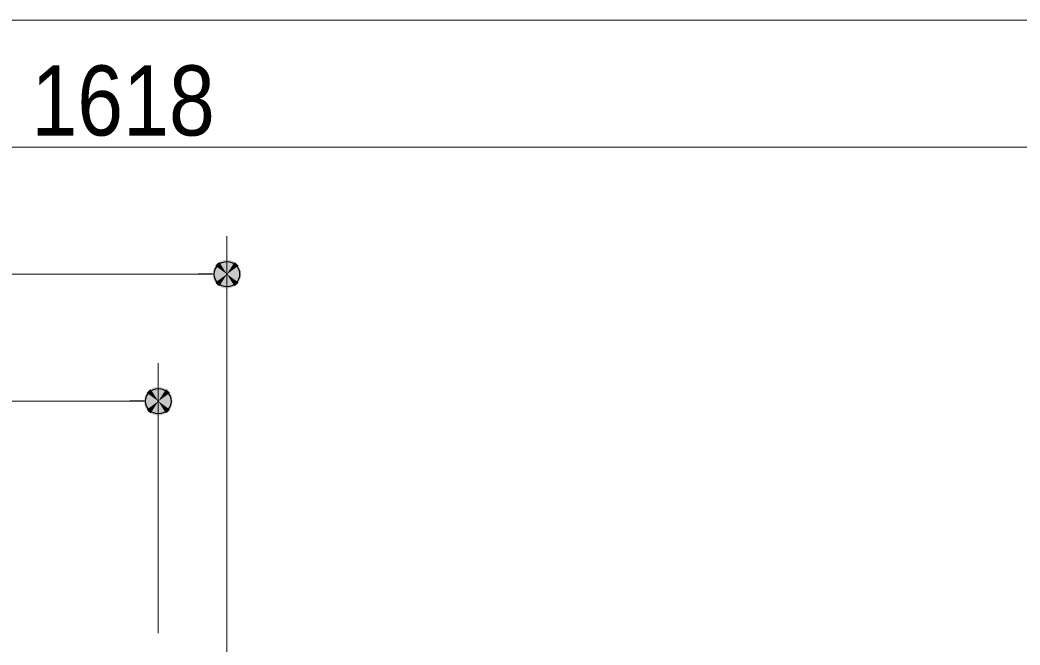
# Model space of a CAD drawing. Units: millimetres, scale not verified. Extents: x -4547 to 4547, y -2284 to 2284.
# Drawn here: x -3332.2 to -2938.4, y 672.6 to 918.5 of the extents above; entities that cross this region are included whole.
import ezdxf
from ezdxf.enums import TextEntityAlignment as Align

# ---------------------------------------------------------------- set-up
doc = ezdxf.new("R2010")
doc.units = ezdxf.units.MM
doc.header["$LTSCALE"] = 20
doc.header["$PDMODE"] = 32
doc.header["$PDSIZE"] = 10
doc.layers.add('0-2_2寸法-1', color=7, linetype='Continuous', lineweight=15)
doc.layers.add('0-3_0', color=7, linetype='Continuous', lineweight=25)
doc.layers.add('0-4_Defpoints', color=7, linetype='Continuous')
doc.styles.add('ＭＳ Ｐゴシック', font='')
doc.styles.get('ＭＳ Ｐゴシック').set_extended_font_data('MS PGothic')

# ---------------------------------------------------------------- blocks, each defined once
blk = doc.blocks.new('_Dot')
at = {"layer": '0-3_0'}
blk.add_line((-10, 0), (-20, 0), dxfattribs=at)
for points in [[(0, 0), (-7.29, 6.85), (-6.37, 7.71)], [(0, 0), (-6.37, 7.71), (-5.36, 8.44)], [(0, 0), (-5.36, 8.44), (-4.26, 9.05)], [(0, 0), (-4.26, 9.05), (-3.09, 9.51)], [(0, 0), (-3.09, 9.51), (-1.87, 9.82)], [(0, 0), (-1.87, 9.82), (-0.63, 9.98)], [(0, 0), (-0.63, 9.98), (0.63, 9.98)], [(0, 0), (0.63, 9.98), (1.87, 9.82)], [(0, 0), (1.87, 9.82), (3.09, 9.51)], [(0, 0), (3.09, 9.51), (4.26, 9.05)], [(0, 0), (4.26, 9.05), (5.36, 8.44)], [(0, 0), (5.36, 8.44), (6.37, 7.71)], [(0, 0), (6.37, 7.71), (7.29, 6.85)], [(0, 0), (-10, 0), (-9.92, 1.25)], [(0, 0), (-9.92, -1.25), (-10, 0)], [(0, 0), (-9.92, 1.25), (-9.69, 2.49)], [(0, 0), (-9.69, -2.49), (-9.92, -1.25)], [(0, 0), (-9.69, 2.49), (-9.3, 3.68)], [(0, 0), (-9.3, -3.68), (-9.69, -2.49)], [(0, 0), (-9.3, 3.68), (-8.76, 4.82)], [(0, 0), (-8.76, -4.82), (-9.3, -3.68)], [(0, 0), (-8.76, 4.82), (-8.09, 5.88)], [(0, 0), (-8.09, -5.88), (-8.76, -4.82)], [(0, 0), (-8.09, 5.88), (-7.29, 6.85)], [(0, 0), (-7.29, -6.85), (-8.09, -5.88)], [(0, 0), (-6.37, -7.71), (-7.29, -6.85)], [(0, 0), (-5.36, -8.44), (-6.37, -7.71)], [(0, 0), (-4.26, -9.05), (-5.36, -8.44)], [(0, 0), (-3.09, -9.51), (-4.26, -9.05)], [(0, 0), (-1.87, -9.82), (-3.09, -9.51)], [(0, 0), (-0.63, -9.98), (-1.87, -9.82)], [(0, 0), (0.63, -9.98), (-0.63, -9.98)], [(0, 0), (7.29, 6.85), (8.09, 5.88)], [(0, 0), (8.09, 5.88), (8.76, 4.82)], [(0, 0), (8.76, 4.82), (9.3, 3.68)], [(0, 0), (9.3, 3.68), (9.69, 2.49)], [(0, 0), (9.69, 2.49), (9.92, 1.25)], [(0, 0), (9.92, 1.25), (10, 0)], [(0, 0), (1.87, -9.82), (0.63, -9.98)], [(0, 0), (3.09, -9.51), (1.87, -9.82)], [(0, 0), (4.26, -9.05), (3.09, -9.51)], [(0, 0), (5.36, -8.44), (4.26, -9.05)], [(0, 0), (6.37, -7.71), (5.36, -8.44)], [(0, 0), (7.29, -6.85), (6.37, -7.71)], [(0, 0), (8.09, -5.88), (7.29, -6.85)], [(0, 0), (8.76, -4.82), (8.09, -5.88)], [(0, 0), (9.3, -3.68), (8.76, -4.82)], [(0, 0), (9.69, -2.49), (9.3, -3.68)], [(0, 0), (9.92, -1.25), (9.69, -2.49)], [(0, 0), (10, 0), (9.92, -1.25)]]:
    blk.add_solid(points, dxfattribs=at)

msp = doc.modelspace()

# ---------------------------------------------------------------- linework, layer by layer
at = {"layer": '0-2_2寸法-1'}
for p, q in [((-4087.47, 918.52), (-870.98, 918.52)), ((-4087.47, 868.52), (-2491.98, 868.52)), ((-3250.72, 631.69), (-3250.72, 833.52)), ((-4087.47, 818.52), (-3261.98, 818.52)), ((-3277.72, 677.19), (-3277.72, 783.52)), ((-4087.47, 768.52), (-3288.98, 768.52))]:
    msp.add_line(p, q, dxfattribs=at)
at = {"layer": '0-4_Defpoints'}
for p in [(-3250.72, 818.52), (-3277.72, 768.52)]:
    msp.add_point(p, dxfattribs=at)

# ---------------------------------------------------------------- block references
at = {"layer": '0-2_2寸法-1', "xscale": 0.5627563, "yscale": 0.5627563}
for p in [(-3250.72, 818.52), (-3277.72, 768.52)]:
    msp.add_blockref('_Dot', p, dxfattribs=at)

# ---------------------------------------------------------------- texts
at = {"layer": '0-2_2寸法-1', "style": 'ＭＳ Ｐゴシック', "width": 0.9}
msp.add_text('1618', height=27.57, dxfattribs=at).set_placement((-3327.69, 864.8), align=Align.BOTTOM_LEFT)

doc.saveas('drawing.dxf')
